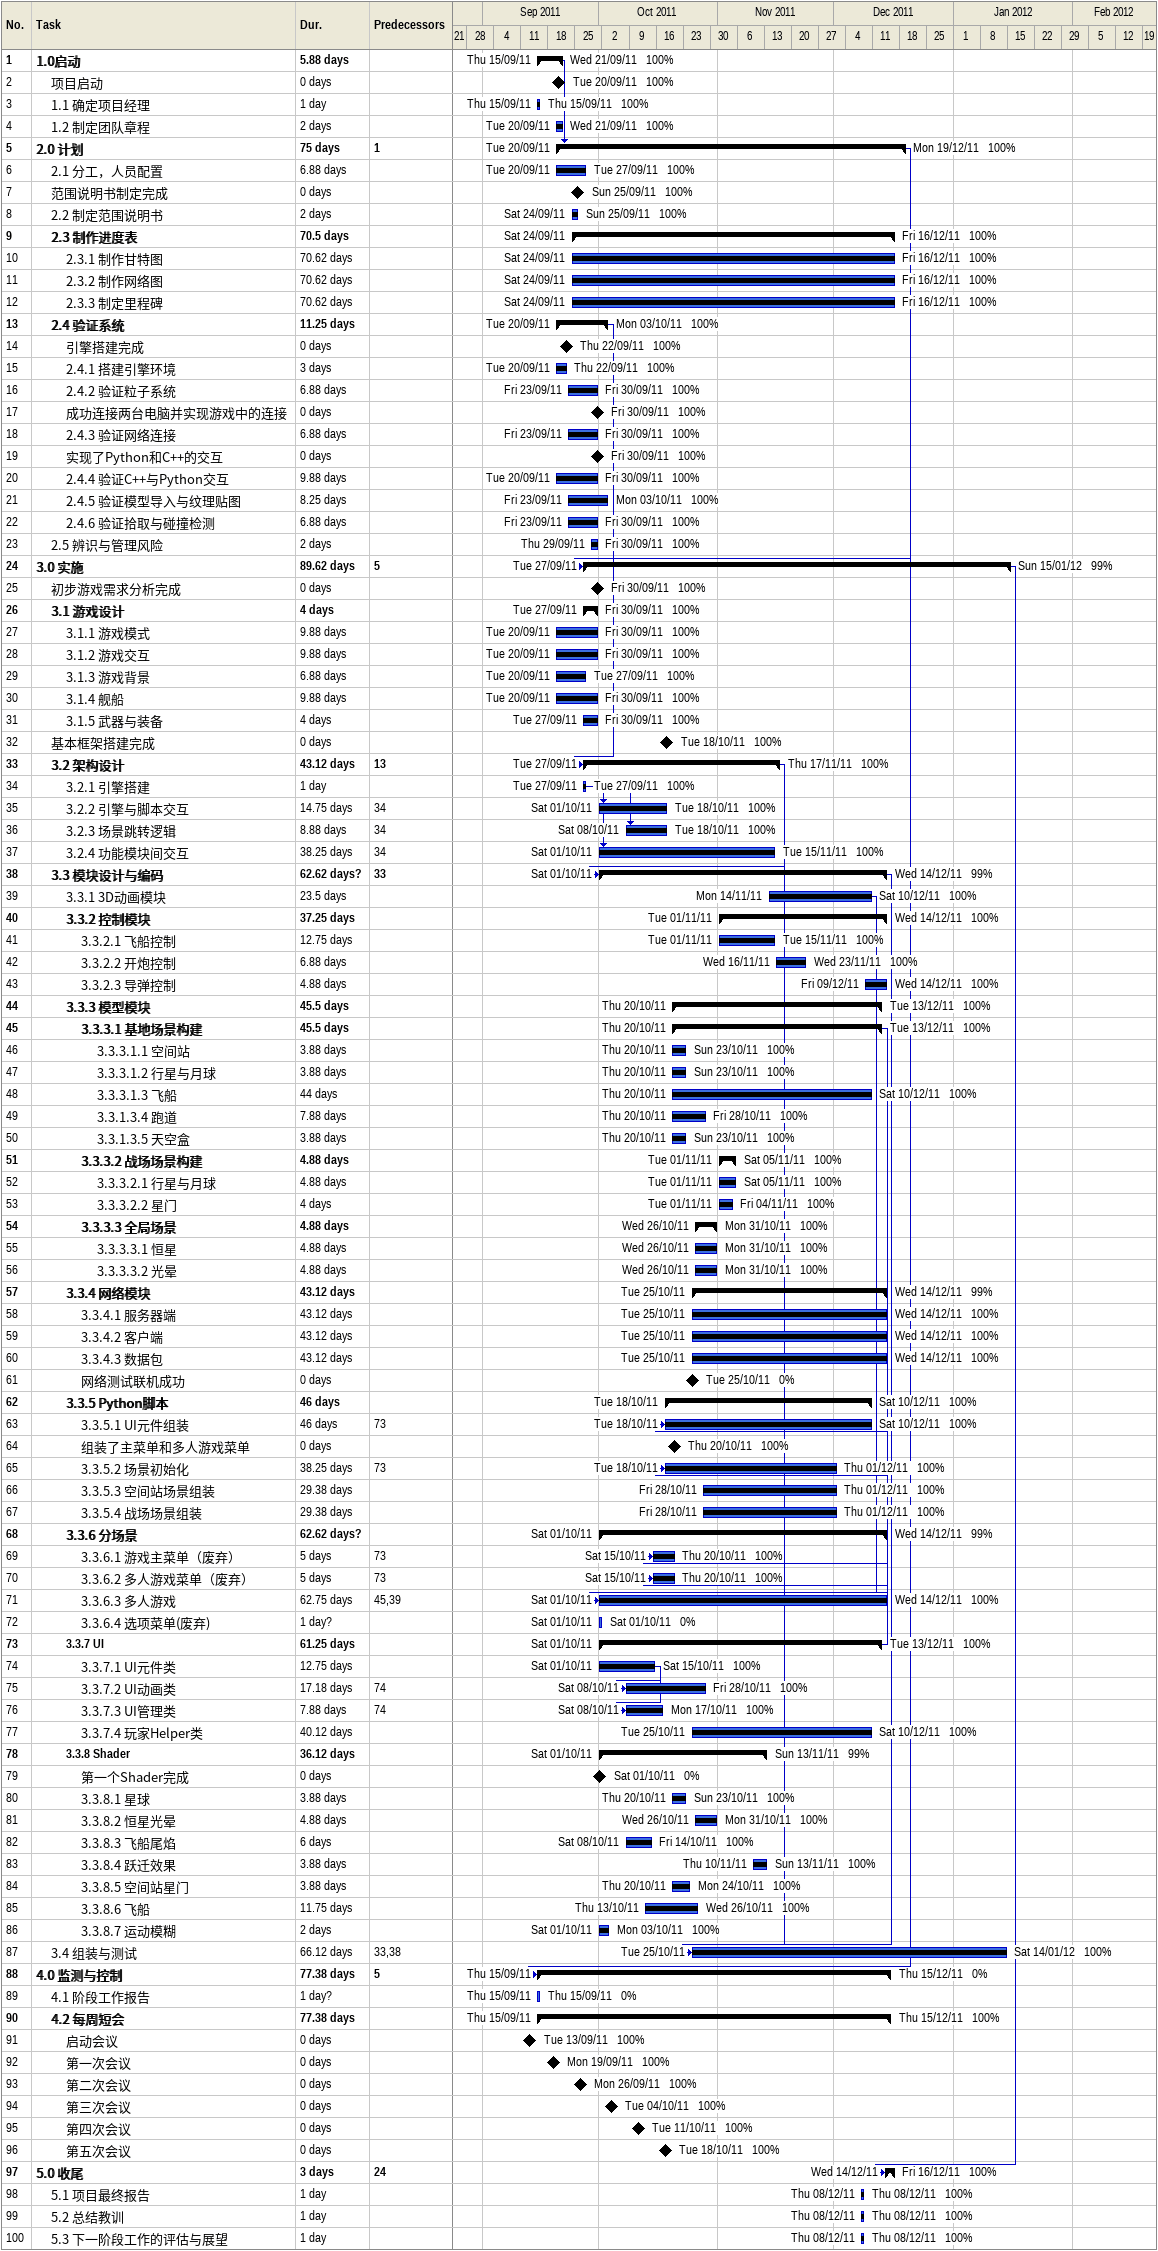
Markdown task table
| ID | Level | Task | Duration | Start | Finish | Predecessors | % complete |
|---|---|---|---|---|---|---|---|
| 1 | 1 | **1.0启动** | 5.88d | 2011-09-15 | 2011-09-21 |  | 100 |
| 2 | 2 | 项目启动 | 0d | 2011-09-20 | 2011-09-20 |  | 100 |
| 3 | 2 | 1.1 确定项目经理 | 1d | 2011-09-15 | 2011-09-15 |  | 100 |
| 4 | 2 | 1.2 制定团队章程 | 2d | 2011-09-20 | 2011-09-21 |  | 100 |
| 5 | 1 | **2.0 计划** | 75d | 2011-09-20 | 2011-12-19 | 1 | 100 |
| 6 | 2 | 2.1 分工，人员配置 | 6.88d | 2011-09-20 | 2011-09-27 |  | 100 |
| 7 | 2 | 范围说明书制定完成 | 0d | 2011-09-25 | 2011-09-25 |  | 100 |
| 8 | 2 | 2.2 制定范围说明书 | 2d | 2011-09-24 | 2011-09-25 |  | 100 |
| 9 | 2 | **2.3 制作进度表** | 70.5d | 2011-09-24 | 2011-12-16 |  | 100 |
| 10 | 3 | 2.3.1 制作甘特图 | 70.62d | 2011-09-24 | 2011-12-16 |  | 100 |
| 11 | 3 | 2.3.2 制作网络图 | 70.62d | 2011-09-24 | 2011-12-16 |  | 100 |
| 12 | 3 | 2.3.3 制定里程碑 | 70.62d | 2011-09-24 | 2011-12-16 |  | 100 |
| 13 | 2 | **2.4 验证系统** | 11.25d | 2011-09-20 | 2011-10-03 |  | 100 |
| 14 | 3 | 引擎搭建完成 | 0d | 2011-09-22 | 2011-09-22 |  | 100 |
| 15 | 3 | 2.4.1 搭建引擎环境 | 3d | 2011-09-20 | 2011-09-22 |  | 100 |
| 16 | 3 | 2.4.2 验证粒子系统 | 6.88d | 2011-09-23 | 2011-09-30 |  | 100 |
| 17 | 3 | 成功连接两台电脑并实现游戏中的连接 | 0d | 2011-09-30 | 2011-09-30 |  | 100 |
| 18 | 3 | 2.4.3 验证网络连接 | 6.88d | 2011-09-23 | 2011-09-30 |  | 100 |
| 19 | 3 | 实现了Python和C++的交互 | 0d | 2011-09-30 | 2011-09-30 |  | 100 |
| 20 | 3 | 2.4.4 验证C++与Python交互 | 9.88d | 2011-09-20 | 2011-09-30 |  | 100 |
| 21 | 3 | 2.4.5 验证模型导入与纹理贴图 | 8.25d | 2011-09-23 | 2011-10-03 |  | 100 |
| 22 | 3 | 2.4.6 验证拾取与碰撞检测 | 6.88d | 2011-09-23 | 2011-09-30 |  | 100 |
| 23 | 2 | 2.5 辨识与管理风险 | 2d | 2011-09-29 | 2011-09-30 |  | 100 |
| 24 | 1 | **3.0 实施** | 89.62d | 2011-09-27 | 2012-01-15 | 5 | 99 |
| 25 | 2 | 初步游戏需求分析完成 | 0d | 2011-09-30 | 2011-09-30 |  | 100 |
| 26 | 2 | **3.1 游戏设计** | 4d | 2011-09-27 | 2011-09-30 |  | 100 |
| 27 | 3 | 3.1.1 游戏模式 | 9.88d | 2011-09-20 | 2011-09-30 |  | 100 |
| 28 | 3 | 3.1.2 游戏交互 | 9.88d | 2011-09-20 | 2011-09-30 |  | 100 |
| 29 | 3 | 3.1.3 游戏背景 | 6.88d | 2011-09-20 | 2011-09-27 |  | 100 |
| 30 | 3 | 3.1.4 舰船 | 9.88d | 2011-09-20 | 2011-09-30 |  | 100 |
| 31 | 3 | 3.1.5 武器与装备 | 4d | 2011-09-27 | 2011-09-30 |  | 100 |
| 32 | 2 | 基本框架搭建完成 | 0d | 2011-10-18 | 2011-10-18 |  | 100 |
| 33 | 2 | **3.2 架构设计** | 43.12d | 2011-09-27 | 2011-11-17 | 13 | 100 |
| 34 | 3 | 3.2.1 引擎搭建 | 1d | 2011-09-27 | 2011-09-27 |  | 100 |
| 35 | 3 | 3.2.2 引擎与脚本交互 | 14.75d | 2011-10-01 | 2011-10-18 | 34 | 100 |
| 36 | 3 | 3.2.3 场景跳转逻辑 | 8.88d | 2011-10-08 | 2011-10-18 | 34 | 100 |
| 37 | 3 | 3.2.4 功能模块间交互 | 38.25d | 2011-10-01 | 2011-11-15 | 34 | 100 |
| 38 | 2 | **3.3 模块设计与编码** | 62.62d? | 2011-10-01 | 2011-12-14 | 33 | 99 |
| 39 | 3 | 3.3.1 3D动画模块 | 23.5d | 2011-11-14 | 2011-12-10 |  | 100 |
| 40 | 3 | **3.3.2 控制模块** | 37.25d | 2011-11-01 | 2011-12-14 |  | 100 |
| 41 | 4 | 3.3.2.1 飞船控制 | 12.75d | 2011-11-01 | 2011-11-15 |  | 100 |
| 42 | 4 | 3.3.2.2 开炮控制 | 6.88d | 2011-11-16 | 2011-11-23 |  | 100 |
| 43 | 4 | 3.3.2.3 导弹控制 | 4.88d | 2011-12-09 | 2011-12-14 |  | 100 |
| 44 | 3 | **3.3.3 模型模块** | 45.5d | 2011-10-20 | 2011-12-13 |  | 100 |
| 45 | 4 | **3.3.3.1 基地场景构建** | 45.5d | 2011-10-20 | 2011-12-13 |  | 100 |
| 46 | 5 | 3.3.3.1.1 空间站 | 3.88d | 2011-10-20 | 2011-10-23 |  | 100 |
| 47 | 5 | 3.3.3.1.2 行星与月球 | 3.88d | 2011-10-20 | 2011-10-23 |  | 100 |
| 48 | 5 | 3.3.3.1.3 飞船 | 44d | 2011-10-20 | 2011-12-10 |  | 100 |
| 49 | 5 | 3.3.1.3.4 跑道 | 7.88d | 2011-10-20 | 2011-10-28 |  | 100 |
| 50 | 5 | 3.3.1.3.5 天空盒 | 3.88d | 2011-10-20 | 2011-10-23 |  | 100 |
| 51 | 4 | **3.3.3.2 战场场景构建** | 4.88d | 2011-11-01 | 2011-11-05 |  | 100 |
| 52 | 5 | 3.3.3.2.1 行星与月球 | 4.88d | 2011-11-01 | 2011-11-05 |  | 100 |
| 53 | 5 | 3.3.3.2.2 星门 | 4d | 2011-11-01 | 2011-11-04 |  | 100 |
| 54 | 4 | **3.3.3.3 全局场景** | 4.88d | 2011-10-26 | 2011-10-31 |  | 100 |
| 55 | 5 | 3.3.3.3.1 恒星 | 4.88d | 2011-10-26 | 2011-10-31 |  | 100 |
| 56 | 5 | 3.3.3.3.2 光晕 | 4.88d | 2011-10-26 | 2011-10-31 |  | 100 |
| 57 | 3 | **3.3.4 网络模块** | 43.12d | 2011-10-25 | 2011-12-14 |  | 99 |
| 58 | 4 | 3.3.4.1 服务器端 | 43.12d | 2011-10-25 | 2011-12-14 |  | 100 |
| 59 | 4 | 3.3.4.2 客户端 | 43.12d | 2011-10-25 | 2011-12-14 |  | 100 |
| 60 | 4 | 3.3.4.3 数据包 | 43.12d | 2011-10-25 | 2011-12-14 |  | 100 |
| 61 | 4 | 网络测试联机成功 | 0d | 2011-10-25 | 2011-10-25 |  | 0 |
| 62 | 3 | **3.3.5 Python脚本** | 46d | 2011-10-18 | 2011-12-10 |  | 100 |
| 63 | 4 | 3.3.5.1 UI元件组装 | 46d | 2011-10-18 | 2011-12-10 | 73 | 100 |
| 64 | 4 | 组装了主菜单和多人游戏菜单 | 0d | 2011-10-20 | 2011-10-20 |  | 100 |
| 65 | 4 | 3.3.5.2 场景初始化 | 38.25d | 2011-10-18 | 2011-12-01 | 73 | 100 |
| 66 | 4 | 3.3.5.3 空间站场景组装 | 29.38d | 2011-10-28 | 2011-12-01 |  | 100 |
| 67 | 4 | 3.3.5.4 战场场景组装 | 29.38d | 2011-10-28 | 2011-12-01 |  | 100 |
| 68 | 3 | **3.3.6 分场景** | 62.62d? | 2011-10-01 | 2011-12-14 |  | 99 |
| 69 | 4 | 3.3.6.1 游戏主菜单（废弃） | 5d | 2011-10-15 | 2011-10-20 | 73 | 100 |
| 70 | 4 | 3.3.6.2 多人游戏菜单（废弃） | 5d | 2011-10-15 | 2011-10-20 | 73 | 100 |
| 71 | 4 | 3.3.6.3 多人游戏 | 62.75d | 2011-10-01 | 2011-12-14 | 45, 39 | 100 |
| 72 | 4 | 3.3.6.4 选项菜单(废弃) | 1d? | 2011-10-01 | 2011-10-01 |  | 0 |
| 73 | 3 | **3.3.7 UI** | 61.25d | 2011-10-01 | 2011-12-13 |  | 100 |
| 74 | 4 | 3.3.7.1 UI元件类 | 12.75d | 2011-10-01 | 2011-10-15 |  | 100 |
| 75 | 4 | 3.3.7.2 UI动画类 | 17.18d | 2011-10-08 | 2011-10-28 | 74 | 100 |
| 76 | 4 | 3.3.7.3 UI管理类 | 7.88d | 2011-10-08 | 2011-10-17 | 74 | 100 |
| 77 | 4 | 3.3.7.4 玩家Helper类 | 40.12d | 2011-10-25 | 2011-12-10 |  | 100 |
| 78 | 3 | **3.3.8 Shader** | 36.12d | 2011-10-01 | 2011-11-13 |  | 99 |
| 79 | 4 | 第一个Shader完成 | 0d | 2011-10-01 | 2011-10-01 |  | 0 |
| 80 | 4 | 3.3.8.1 星球 | 3.88d | 2011-10-20 | 2011-10-23 |  | 100 |
| 81 | 4 | 3.3.8.2 恒星光晕 | 4.88d | 2011-10-26 | 2011-10-31 |  | 100 |
| 82 | 4 | 3.3.8.3 飞船尾焰 | 6d | 2011-10-08 | 2011-10-14 |  | 100 |
| 83 | 4 | 3.3.8.4 跃迁效果 | 3.88d | 2011-11-10 | 2011-11-13 |  | 100 |
| 84 | 4 | 3.3.8.5 空间站星门 | 3.88d | 2011-10-20 | 2011-10-24 |  | 100 |
| 85 | 4 | 3.3.8.6 飞船 | 11.75d | 2011-10-13 | 2011-10-26 |  | 100 |
| 86 | 4 | 3.3.8.7 运动模糊 | 2d | 2011-10-01 | 2011-10-03 |  | 100 |
| 87 | 2 | 3.4 组装与测试 | 66.12d | 2011-10-25 | 2012-01-14 | 33, 38 | 100 |
| 88 | 1 | **4.0 监测与控制** | 77.38d | 2011-09-15 | 2011-12-15 | 5 | 0 |
| 89 | 2 | 4.1 阶段工作报告 | 1d? | 2011-09-15 | 2011-09-15 |  | 0 |
| 90 | 2 | **4.2 每周短会** | 77.38d | 2011-09-15 | 2011-12-15 |  | 100 |
| 91 | 3 | 启动会议 | 0d | 2011-09-13 | 2011-09-13 |  | 100 |
| 92 | 3 | 第一次会议 | 0d | 2011-09-19 | 2011-09-19 |  | 100 |
| 93 | 3 | 第二次会议 | 0d | 2011-09-26 | 2011-09-26 |  | 100 |
| 94 | 3 | 第三次会议 | 0d | 2011-10-04 | 2011-10-04 |  | 100 |
| 95 | 3 | 第四次会议 | 0d | 2011-10-11 | 2011-10-11 |  | 100 |
| 96 | 3 | 第五次会议 | 0d | 2011-10-18 | 2011-10-18 |  | 100 |
| 97 | 1 | **5.0 收尾** | 3d | 2011-12-14 | 2011-12-16 | 24 | 100 |
| 98 | 2 | 5.1 项目最终报告 | 1d | 2011-12-08 | 2011-12-08 |  | 100 |
| 99 | 2 | 5.2 总结教训 | 1d | 2011-12-08 | 2011-12-08 |  | 100 |
| 100 | 2 | 5.3 下一阶段工作的评估与展望 | 1d | 2011-12-08 | 2011-12-08 |  | 100 |
